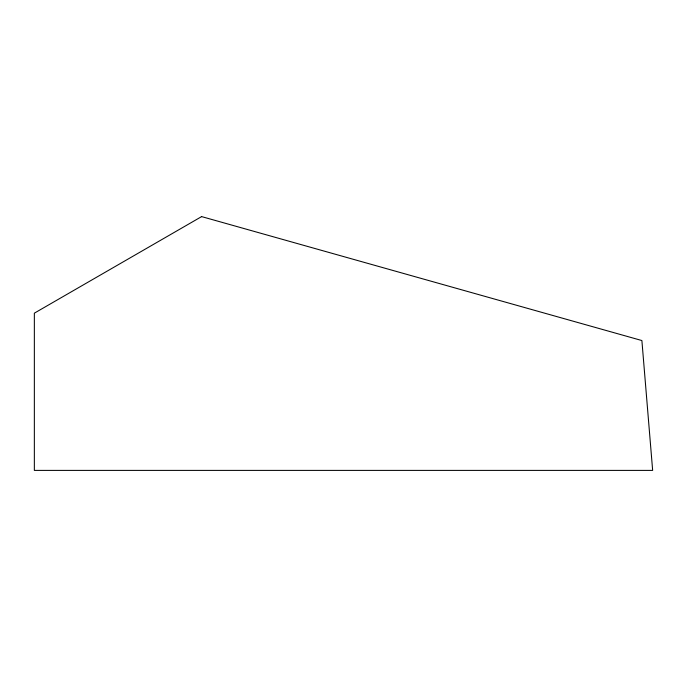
<?xml version="1.0" encoding="UTF-8"?>
<svg xmlns="http://www.w3.org/2000/svg" width="687" height="687" viewBox="0 0 687 687"><rect width="100%" height="100%" fill="white"/><g stroke="black" fill="none" stroke-linecap="round" stroke-linejoin="round"><path stroke-width="1.03" d="M201.609 216.603L34.35 313.169L34.35 470.397L652.65 470.397L641.89 340.546L201.609 216.603"/></g></svg>
